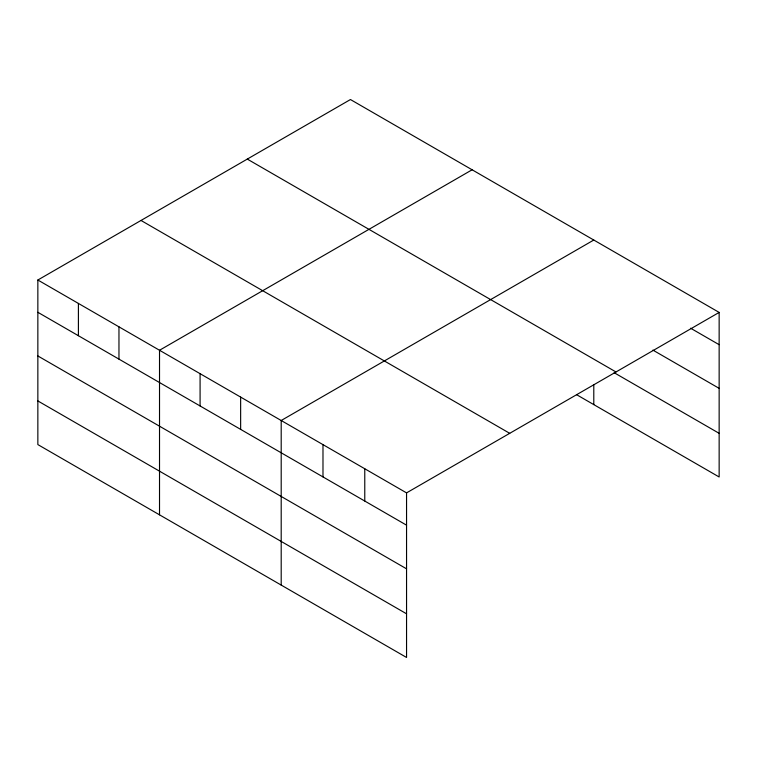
<?xml version="1.0" encoding="UTF-8"?>
<svg xmlns="http://www.w3.org/2000/svg" width="757" height="757" viewBox="0 0 757 757"><rect width="100%" height="100%" fill="white"/><g stroke="black" fill="none" stroke-linecap="round" stroke-linejoin="round"><path stroke-width="1.14" d="M406.556 568.829L406.556 492.883L37.85 280.014L37.85 444.586L406.556 657.464L406.556 568.829L37.85 355.951M576.55 394.662L719.15 476.986L719.15 312.414L350.444 99.536L37.85 280.014M472.113 169.786L159.519 350.264L159.519 514.836M593.791 240.035L281.197 420.504L281.197 585.085M406.556 492.883L719.15 312.414M690.611 328.216L719.15 344.69M652.903 350.103L719.15 388.35M247.284 159.093L615.99 371.971M614.173 372.718L719.15 433.326M141.01 220.457L509.716 433.326M37.85 312.3L406.556 525.169M37.85 400.936L406.556 613.804M593.791 384.556L593.791 404.607M364.77 468.763L364.77 501.039M322.984 444.633L322.984 476.919M240.641 397.094L240.641 429.38M200.085 373.674L200.085 405.96M118.963 326.844L118.963 359.13M78.406 303.425L78.406 335.711"/></g></svg>
